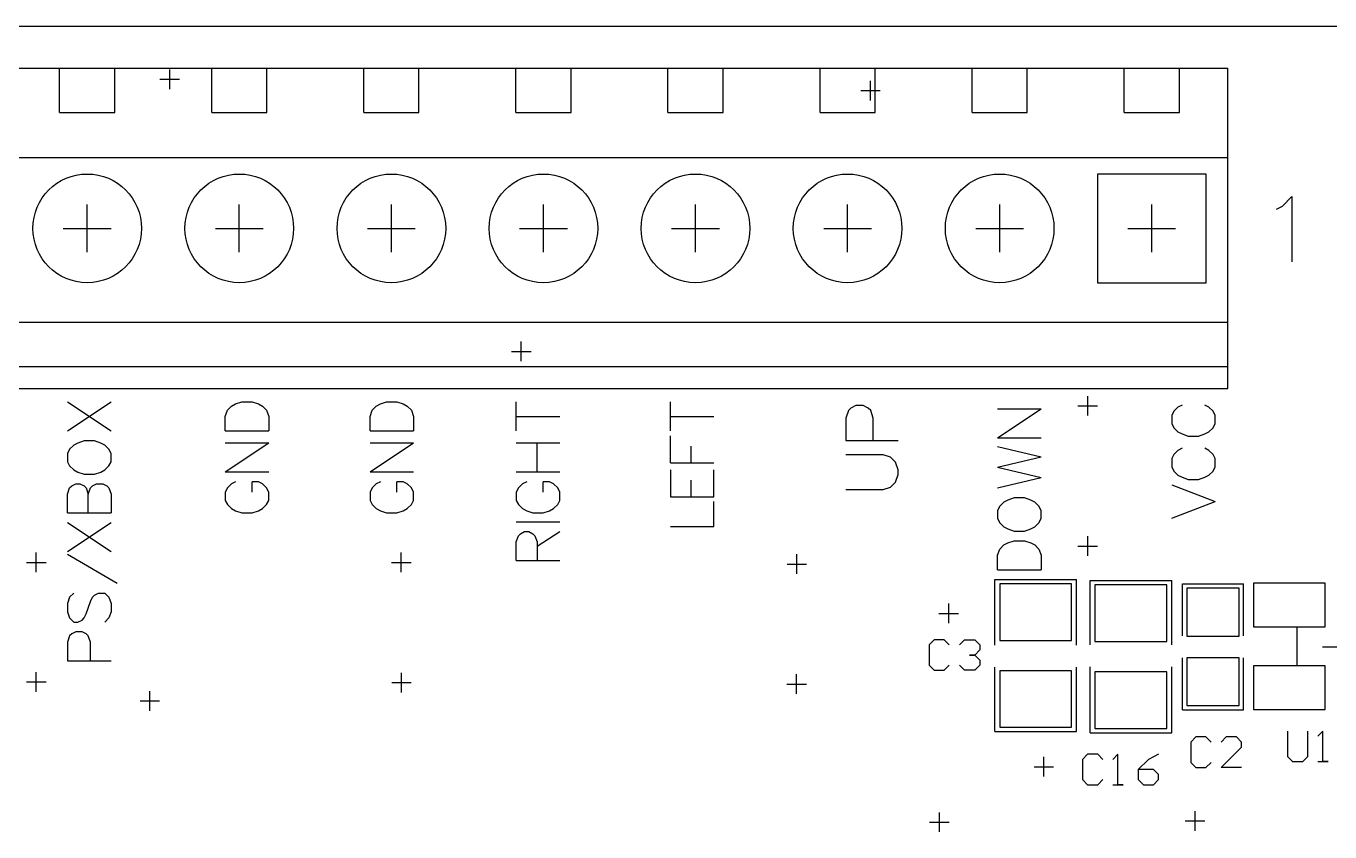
# Model space of a CAD drawing. Extents: x -69.4 to 29.6, y -21.9 to 37.7.
# Drawn here: x -16.96 to 13.04, y 19.18 to 37.71 of the extents above; entities that cross this region are included whole.
import ezdxf

# ---------------------------------------------------------------- set-up
doc = ezdxf.new("R2010")
doc.units = 0
doc.layers.get('0').update_dxf_attribs({"linetype": 'CONTINUOUS'})
for name, color, linetype in [('gg1', 1, 'CONTINUOUS'), ('gto', 5, 'CONTINUOUS'), ('gts', 1, 'CONTINUOUS')]:
    doc.layers.add(name, color=color, linetype=linetype)

# ---------------------------------------------------------------- blocks, each defined once
blk = doc.blocks.new('D48')
blk.add_lwpolyline([(-0.826498, -0.651499), (0.826498, -0.651499), (0.826498, 0.651499), (-0.826498, 0.651499)], close=True)
blk = doc.blocks.new('D55')
blk.add_lwpolyline([(-0.601499, -0.551499), (0.601499, -0.551499), (0.601499, 0.551499), (-0.601499, 0.551499)], close=True)
blk = doc.blocks.new('D56')
blk.add_lwpolyline([(-0.826498, -0.501499), (0.826498, -0.501499), (0.826498, 0.501499), (-0.826498, 0.501499)], close=True)
blk = doc.blocks.new('D80')
blk.add_circle((0, 0), 1.25)
blk = doc.blocks.new('D81')
blk.add_lwpolyline([(-1.249998, -1.249998), (1.249998, -1.249998), (1.249998, 1.249998), (-1.249998, 1.249998)], close=True)

msp = doc.modelspace()

# ---------------------------------------------------------------- linework, layer by layer
at = {"layer": 'gg1', "color": 1}
for points in [[(-64.396129, 37.709075), (21.710043, 37.709075)], [(-13.657027, 36.260073), (-13.657027, 36.710073)], [(-13.882028, 36.485073), (-13.432027, 36.485073)], [(2.470005, 36.000072), (2.470005, 36.450073)], [(2.245004, 36.225072), (2.695005, 36.225072)], [(-15.557031, 32.507065), (-15.557031, 33.607067)], [(-12.057024, 32.507065), (-12.057024, 33.607067)], [(-8.557017, 32.507065), (-8.557017, 33.607067)], [(-5.05701, 32.507065), (-5.05701, 33.607067)], [(-1.557003, 32.507065), (-1.557003, 33.607067)], [(1.943004, 32.507065), (1.943004, 33.607067)], [(5.443011, 32.507065), (5.443011, 33.607067)], [(8.943018, 32.507065), (8.943018, 33.607067)], [(-16.107032, 33.057066), (-15.00703, 33.057066)], [(-12.607025, 33.057066), (-11.507023, 33.057066)], [(-9.107018, 33.057066), (-8.007016, 33.057066)], [(-5.607011, 33.057066), (-4.507009, 33.057066)], [(-2.107004, 33.057066), (-1.007002, 33.057066)], [(1.393003, 33.057066), (2.493005, 33.057066)], [(4.89301, 33.057066), (5.993012, 33.057066)], [(8.393017, 33.057066), (9.493019, 33.057066)], [(-5.567011, 30.00206), (-5.567011, 30.452061)], [(-5.792012, 30.22706), (-5.342011, 30.22706)], [(7.470015, 28.750058), (7.470015, 29.200058)], [(7.245014, 28.975058), (7.695015, 28.975058)], [(7.470015, 25.525051), (7.470015, 25.975052)], [(-16.730033, 25.15005), (-16.730033, 25.600051)], [(-8.330017, 25.15005), (-8.330017, 25.600051)], [(0.775002, 25.11005), (0.775002, 25.560051)], [(7.245014, 25.750052), (7.695015, 25.750052)], [(-16.955034, 25.375051), (-16.505033, 25.375051)], [(-8.555017, 25.375051), (-8.105016, 25.375051)], [(0.550001, 25.335051), (1.000002, 25.335051)], [(4.270009, 23.975048), (4.270009, 24.425049)], [(4.045008, 24.200048), (4.495009, 24.200048)], [(-16.730033, 22.400045), (-16.730033, 22.850046)], [(-8.325017, 22.385045), (-8.325017, 22.835046)], [(-16.955034, 22.625045), (-16.505033, 22.625045)], [(-8.550017, 22.610045), (-8.100016, 22.610045)], [(0.545001, 22.575045), (0.995002, 22.575045)], [(0.770002, 22.350045), (0.770002, 22.800046)], [(-14.117028, 21.962044), (-14.117028, 22.412045)], [(-14.342029, 22.187044), (-13.892028, 22.187044)], [(6.460013, 20.448041), (6.460013, 20.898042)], [(6.235012, 20.673041), (6.685013, 20.673041)], [(4.056008, 19.175038), (4.056008, 19.625039)], [(9.93902, 19.202038), (9.93902, 19.652039)], [(3.831008, 19.400039), (4.281009, 19.400039)], [(9.714019, 19.427039), (10.16402, 19.427039)]]:
    msp.add_lwpolyline(points, dxfattribs=at)
at = {"layer": 'gto', "color": 5}
for points in [[(-64.396129, 37.709075), (21.710043, 37.709075)], [(-57.274115, 36.740073), (10.693021, 36.740073)], [(-16.192032, 35.724071), (-16.192032, 36.740073)], [(-16.192032, 35.724071), (-14.92203, 35.724071), (-14.92203, 36.740073)], [(-12.692025, 35.724071), (-12.692025, 36.740073)], [(-12.692025, 35.724071), (-11.422023, 35.724071), (-11.422023, 36.740073)], [(-9.192018, 35.724071), (-9.192018, 36.740073)], [(-9.192018, 35.724071), (-7.922016, 35.724071), (-7.922016, 36.740073)], [(-5.692011, 35.724071), (-5.692011, 36.740073)], [(-5.692011, 35.724071), (-4.422009, 35.724071), (-4.422009, 36.740073)], [(-2.192004, 35.724071), (-2.192004, 36.740073)], [(-2.192004, 35.724071), (-0.922002, 35.724071), (-0.922002, 36.740073)], [(1.308003, 35.724071), (1.308003, 36.740073)], [(1.308003, 35.724071), (2.578005, 35.724071), (2.578005, 36.740073)], [(4.80801, 35.724071), (4.80801, 36.740073)], [(4.80801, 35.724071), (6.078012, 35.724071), (6.078012, 36.740073)], [(8.308017, 35.724071), (8.308017, 36.740073)], [(8.308017, 35.724071), (9.578019, 35.724071), (9.578019, 36.740073)], [(10.693021, 33.057066), (10.693021, 36.740073)], [(-59.307119, 34.685069), (10.690021, 34.685069)], [(10.690021, 34.685069), (10.693021, 34.688069)], [(11.812024, 33.500067), (11.955024, 33.571067), (12.169024, 33.786068), (12.169024, 32.286065)], [(10.693021, 29.374059), (10.693021, 33.057066)], [(-59.307119, 30.898062), (10.693021, 30.898062)], [(-59.307119, 30.898062), (10.693021, 30.898062)], [(-59.307119, 29.88206), (10.693021, 29.88206)], [(-59.307119, 29.374059), (8.660017, 29.374059)], [(8.660017, 29.374059), (10.693021, 29.374059)], [(-16.008032, 28.400057), (-15.00903, 29.066058)], [(-16.008032, 29.066058), (-15.00903, 28.400057)], [(-12.379025, 28.400057), (-12.379025, 28.733057), (-12.331025, 28.876058), (-12.236024, 28.971058), (-12.141024, 29.019058), (-11.998024, 29.066058), (-11.760024, 29.066058), (-11.617023, 29.019058), (-11.522023, 28.971058), (-11.427023, 28.876058), (-11.379023, 28.733057), (-11.379023, 28.400057)], [(-9.047018, 28.400057), (-9.047018, 28.733057), (-8.999018, 28.876058), (-8.904018, 28.971058), (-8.809018, 29.019058), (-8.666017, 29.066058), (-8.428017, 29.066058), (-8.285017, 29.019058), (-8.190016, 28.971058), (-8.095016, 28.876058), (-8.047016, 28.733057), (-8.047016, 28.400057)], [(-5.681011, 28.400057), (-5.681011, 29.066058)], [(-2.136004, 28.400057), (-2.136004, 29.066058)], [(2.532005, 28.180056), (2.532005, 28.694057), (2.475005, 28.866058), (2.417005, 28.923058), (2.303005, 28.980058), (2.132004, 28.980058), (2.017004, 28.923058), (1.960004, 28.866058), (1.903004, 28.694057), (1.903004, 28.180056), (3.103006, 28.180056)], [(5.396011, 28.241056), (6.395013, 28.908058)], [(5.396011, 28.908058), (6.395013, 28.908058)], [(9.640019, 28.993058), (9.545019, 28.946058), (9.450019, 28.851058), (9.402019, 28.755058), (9.402019, 28.565057), (9.450019, 28.470057), (9.545019, 28.375057), (9.640019, 28.327057), (9.78302, 28.279057), (10.02102, 28.279057), (10.16402, 28.327057), (10.259021, 28.375057), (10.354021, 28.470057), (10.402021, 28.565057), (10.402021, 28.755058), (10.354021, 28.851058), (10.259021, 28.946058), (10.16402, 28.993058)], [(-5.681011, 28.733057), (-4.681009, 28.733057)], [(-2.136004, 28.733057), (-1.136002, 28.733057)], [(-12.379025, 28.400057), (-11.379023, 28.400057)], [(-9.047018, 28.400057), (-8.047016, 28.400057)], [(-2.136004, 27.666055), (-2.136004, 28.285057)], [(5.396011, 28.241056), (6.395013, 28.241056)], [(-16.008032, 27.690055), (-15.961032, 27.595055), (-15.866032, 27.500055), (-15.770032, 27.452055), (-15.628031, 27.405055), (-15.390031, 27.405055), (-15.24703, 27.452055), (-15.15203, 27.500055), (-15.05603, 27.595055), (-15.00903, 27.690055), (-15.00903, 27.881056), (-15.05603, 27.976056), (-15.15203, 28.071056), (-15.24703, 28.119056), (-15.390031, 28.166056), (-15.628031, 28.166056), (-15.770032, 28.119056), (-15.866032, 28.071056), (-15.961032, 27.976056), (-16.008032, 27.881056), (-16.008032, 27.690055)], [(-12.379025, 27.457055), (-11.379023, 28.123056)], [(-12.379025, 28.123056), (-11.379023, 28.123056)], [(-9.047018, 27.457055), (-8.047016, 28.123056)], [(-9.047018, 28.123056), (-8.047016, 28.123056)], [(-5.681011, 28.123056), (-4.681009, 28.123056)], [(-5.20501, 27.457055), (-5.20501, 28.123056)], [(-1.660003, 27.666055), (-1.660003, 28.047056)], [(5.396011, 28.041056), (6.395013, 27.803056)], [(9.640019, 27.998056), (9.545019, 27.951056), (9.450019, 27.856056), (9.402019, 27.760056), (9.402019, 27.570055), (9.450019, 27.475055), (9.545019, 27.379055), (9.640019, 27.332055), (9.78302, 27.284055), (10.02102, 27.284055), (10.16402, 27.332055), (10.259021, 27.379055), (10.354021, 27.475055), (10.402021, 27.570055), (10.402021, 27.760056), (10.354021, 27.856056), (10.259021, 27.951056), (10.16402, 27.998056)], [(-2.136004, 27.666055), (-1.136002, 27.666055)], [(1.903004, 27.049054), (2.760006, 27.049054), (2.932006, 27.106054), (3.046006, 27.220054), (3.103006, 27.392055), (3.103006, 27.506055), (3.046006, 27.677055), (2.932006, 27.792056), (2.760006, 27.849056), (1.903004, 27.849056)], [(5.396011, 27.565055), (6.395013, 27.803056)], [(-12.379025, 27.457055), (-11.379023, 27.457055)], [(-9.047018, 27.457055), (-8.047016, 27.457055)], [(-5.681011, 27.457055), (-4.681009, 27.457055)], [(-2.136004, 27.500055), (-2.136004, 26.881054), (-1.136002, 26.881054), (-1.136002, 27.500055)], [(5.396011, 27.565055), (6.395013, 27.327055)], [(5.396011, 27.089054), (6.395013, 27.327055)], [(-16.008032, 26.514053), (-16.008032, 26.943054), (-15.961032, 27.086054), (-15.913032, 27.133054), (-15.818032, 27.181054), (-15.723031, 27.181054), (-15.628031, 27.133054), (-15.580031, 27.086054), (-15.532031, 26.943054)], [(-15.532031, 26.514053), (-15.532031, 26.943054), (-15.485031, 27.086054), (-15.437031, 27.133054), (-15.342031, 27.181054), (-15.19903, 27.181054), (-15.10403, 27.133054), (-15.05603, 27.086054), (-15.00903, 26.943054), (-15.00903, 26.514053)], [(-12.141024, 27.228054), (-12.236024, 27.181054), (-12.331025, 27.086054), (-12.379025, 26.990054), (-12.379025, 26.800054), (-12.331025, 26.705053), (-12.236024, 26.610053), (-12.141024, 26.562053), (-11.998024, 26.514053), (-11.760024, 26.514053), (-11.617023, 26.562053), (-11.522023, 26.610053), (-11.427023, 26.705053), (-11.379023, 26.800054), (-11.379023, 26.990054), (-11.427023, 27.086054), (-11.522023, 27.181054), (-11.617023, 27.228054), (-11.760024, 27.228054)], [(-11.760024, 26.990054), (-11.760024, 27.228054)], [(-8.809018, 27.228054), (-8.904018, 27.181054), (-8.999018, 27.086054), (-9.047018, 26.990054), (-9.047018, 26.800054), (-8.999018, 26.705053), (-8.904018, 26.610053), (-8.809018, 26.562053), (-8.666017, 26.514053), (-8.428017, 26.514053), (-8.285017, 26.562053), (-8.190016, 26.610053), (-8.095016, 26.705053), (-8.047016, 26.800054), (-8.047016, 26.990054), (-8.095016, 27.086054), (-8.190016, 27.181054), (-8.285017, 27.228054), (-8.428017, 27.228054)], [(-8.428017, 26.990054), (-8.428017, 27.228054)], [(-5.443011, 27.228054), (-5.538011, 27.181054), (-5.633011, 27.086054), (-5.681011, 26.990054), (-5.681011, 26.800054), (-5.633011, 26.705053), (-5.538011, 26.610053), (-5.443011, 26.562053), (-5.300011, 26.514053), (-5.06201, 26.514053), (-4.91901, 26.562053), (-4.82401, 26.610053), (-4.729009, 26.705053), (-4.681009, 26.800054), (-4.681009, 26.990054), (-4.729009, 27.086054), (-4.82401, 27.181054), (-4.91901, 27.228054), (-5.06201, 27.228054)], [(-5.06201, 26.990054), (-5.06201, 27.228054)], [(-1.660003, 26.881054), (-1.660003, 27.262055)], [(9.402019, 27.156054), (10.402021, 26.775054)], [(-2.136004, 26.200052), (-1.136002, 26.200052), (-1.136002, 26.771054)], [(5.396011, 26.380053), (5.443011, 26.285053), (5.538011, 26.189052), (5.634011, 26.142052), (5.776012, 26.094052), (6.015012, 26.094052), (6.157012, 26.142052), (6.253013, 26.189052), (6.348013, 26.285053), (6.395013, 26.380053), (6.395013, 26.570053), (6.348013, 26.665053), (6.253013, 26.761054), (6.157012, 26.808054), (6.015012, 26.856054), (5.776012, 26.856054), (5.634011, 26.808054), (5.538011, 26.761054), (5.443011, 26.665053), (5.396011, 26.570053), (5.396011, 26.380053)], [(9.402019, 26.394053), (10.402021, 26.775054)], [(-16.008032, 26.514053), (-15.00903, 26.514053)], [(-16.008032, 25.624051), (-15.00903, 26.291053)], [(-16.008032, 26.291053), (-15.00903, 25.624051)], [(-5.681011, 26.305053), (-4.681009, 26.305053)], [(-5.681011, 25.415051), (-5.681011, 25.843052), (-5.633011, 25.986052), (-5.586011, 26.033052), (-5.490011, 26.081052), (-5.395011, 26.081052), (-5.300011, 26.033052), (-5.252011, 25.986052), (-5.20501, 25.843052), (-5.20501, 25.415051)], [(-5.20501, 25.748051), (-4.681009, 26.081052)], [(5.396011, 25.20405), (5.396011, 25.537051), (5.443011, 25.680051), (5.538011, 25.775052), (5.634011, 25.823052), (5.776012, 25.870052), (6.015012, 25.870052), (6.157012, 25.823052), (6.253013, 25.775052), (6.348013, 25.680051), (6.395013, 25.537051), (6.395013, 25.20405)], [(-14.86603, 24.89105), (-16.008032, 25.557051)], [(-5.681011, 25.415051), (-4.681009, 25.415051)], [(5.333011, 24.98205), (7.211014, 24.98205)], [(5.333011, 23.470047), (5.333011, 24.98205)], [(5.396011, 25.20405), (6.395013, 25.20405)], [(7.211014, 23.470047), (7.211014, 24.98205)], [(7.524015, 23.476047), (7.524015, 24.95605), (9.402019, 24.95605)], [(9.402019, 23.476047), (9.402019, 24.95605)], [(-15.866032, 24.667049), (-15.961032, 24.572049), (-16.008032, 24.429049), (-16.008032, 24.239048), (-15.961032, 24.096048), (-15.866032, 24.001048), (-15.770032, 24.001048), (-15.675031, 24.048048), (-15.628031, 24.096048), (-15.580031, 24.191048), (-15.485031, 24.477049), (-15.437031, 24.572049), (-15.390031, 24.619049), (-15.294031, 24.667049), (-15.15203, 24.667049), (-15.05603, 24.572049), (-15.00903, 24.429049), (-15.00903, 24.239048), (-15.05603, 24.096048), (-15.15203, 24.001048)], [(9.651019, 23.685047), (9.651019, 24.88105)], [(9.651019, 24.88105), (11.051022, 24.88105)], [(11.051022, 23.685047), (11.051022, 24.88105)], [(-15.485031, 23.110046), (-15.485031, 23.539047), (-15.532031, 23.682047), (-15.580031, 23.729047), (-15.675031, 23.777048), (-15.818032, 23.777048), (-15.913032, 23.729047), (-15.961032, 23.682047), (-16.008032, 23.539047), (-16.008032, 23.110046), (-15.00903, 23.110046)], [(12.286025, 22.994046), (12.286025, 23.894048)], [(4.284009, 23.476047), (4.168008, 23.593047), (3.935008, 23.593047), (3.818008, 23.476047), (3.818008, 23.010046), (3.935008, 22.893046), (4.168008, 22.893046), (4.284009, 23.010046)], [(4.518009, 23.476047), (4.634009, 23.593047), (4.86801, 23.593047), (4.98401, 23.476047), (4.98401, 23.360047), (4.86801, 23.243046), (4.75101, 23.243046), (4.86801, 23.243046), (4.98401, 23.126046), (4.98401, 23.010046), (4.86801, 22.893046), (4.634009, 22.893046), (4.518009, 23.010046)], [(13.576027, 23.424047), (12.876026, 23.424047)], [(9.651019, 21.981044), (9.651019, 23.177046)], [(11.051022, 21.981044), (11.051022, 23.177046)], [(5.333011, 21.482043), (5.333011, 22.962046)], [(7.211014, 21.482043), (7.211014, 22.962046)], [(7.524015, 21.456043), (7.524015, 22.968046)], [(7.524015, 21.456043), (9.402019, 21.456043), (9.402019, 22.968046)], [(9.651019, 21.981044), (11.051022, 21.981044)], [(5.333011, 21.482043), (7.211014, 21.482043)], [(10.307021, 21.242042), (10.19102, 21.358043), (9.95802, 21.358043), (9.84102, 21.242042), (9.84102, 20.775042), (9.95802, 20.659041), (10.19102, 20.659041), (10.307021, 20.775042)], [(11.007022, 20.659041), (10.541021, 20.659041), (11.007022, 21.125042), (11.007022, 21.242042), (10.891022, 21.358043), (10.657021, 21.358043), (10.541021, 21.242042)], [(12.068024, 21.492043), (12.068024, 20.909042), (12.185024, 20.792042), (12.418025, 20.792042), (12.534025, 20.909042), (12.534025, 21.492043)], [(12.768026, 20.792042), (13.001026, 20.792042), (12.884026, 20.792042), (12.884026, 21.492043), (12.768026, 21.375043)], [(7.816016, 20.843042), (7.700015, 20.960042), (7.467015, 20.960042), (7.350015, 20.843042), (7.350015, 20.377041), (7.467015, 20.260041), (7.700015, 20.260041), (7.816016, 20.377041)], [(8.050016, 20.260041), (8.283017, 20.260041), (8.166016, 20.260041), (8.166016, 20.960042), (8.050016, 20.843042)], [(9.099018, 20.960042), (8.866018, 20.843042), (8.633017, 20.610041), (8.633017, 20.377041), (8.750018, 20.260041), (8.983018, 20.260041), (9.099018, 20.377041), (9.099018, 20.493041), (8.983018, 20.610041), (8.633017, 20.610041)]]:
    msp.add_lwpolyline(points, dxfattribs=at)
at = {"layer": 'gts', "color": 1}
msp.add_lwpolyline([(-64.396129, 37.709075), (21.710043, 37.709075)], dxfattribs=at)

# ---------------------------------------------------------------- block references
at = {"layer": 'gts'}
for name, p in [('D80', (-15.557031, 33.057066)), ('D80', (-12.057024, 33.057066)), ('D80', (-8.557017, 33.057066)), ('D80', (-5.05701, 33.057066)), ('D80', (-1.557003, 33.057066)), ('D80', (1.943004, 33.057066)), ('D80', (5.443011, 33.057066)), ('D81', (8.943018, 33.057066)), ('D48', (6.272013, 24.232048)), ('D48', (8.463017, 24.206048)), ('D55', (10.351021, 24.231048)), ('D56', (12.111024, 24.394049)), ('D55', (10.351021, 22.631045)), ('D48', (6.272013, 22.232044)), ('D48', (8.463017, 22.206044)), ('D56', (12.111024, 22.494045))]:
    msp.add_blockref(name, p, dxfattribs=at)

doc.saveas('drawing.dxf')
